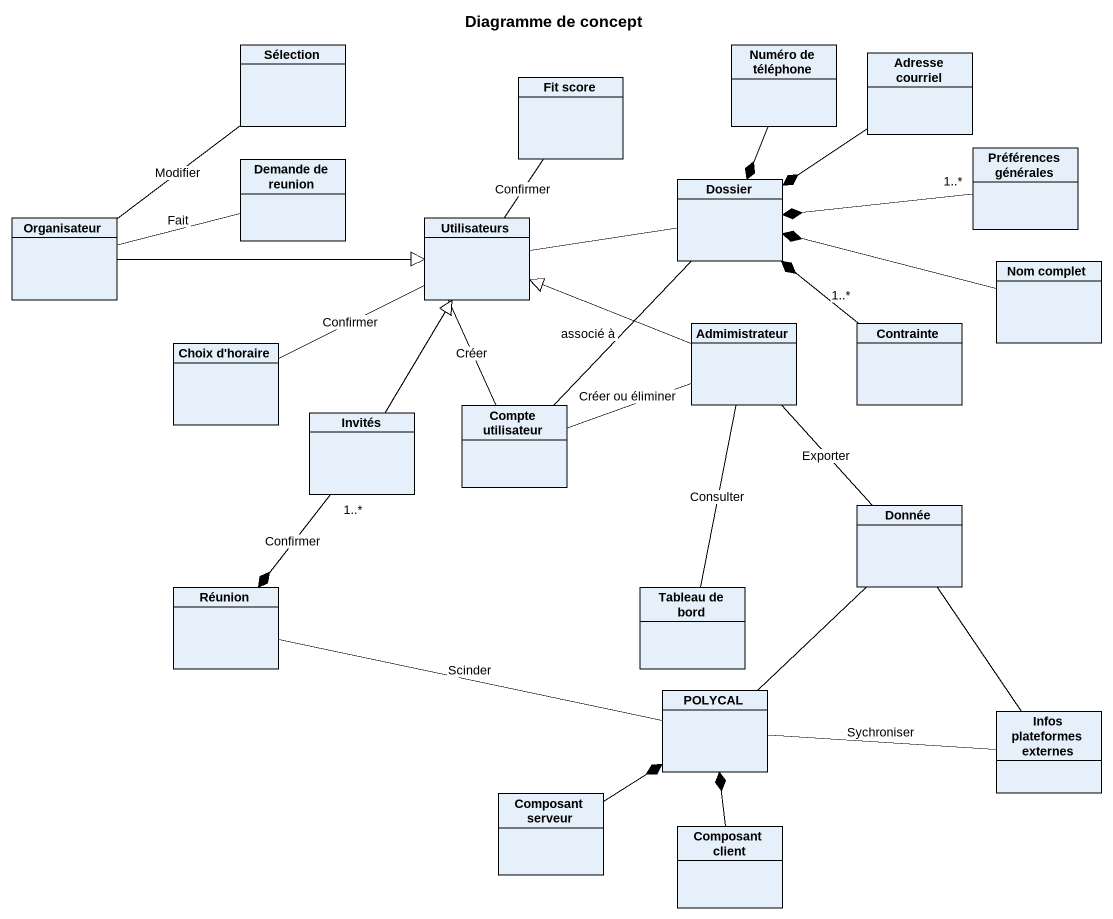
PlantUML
@startuml
title Diagramme de concept
hide circle
hide empty members
class Sélection
class "Numéro de téléphone" as Numéro_de_téléphone
class "Adresse courriel" as Adresse_courriel
class "Fit score" as Fit_score
class "Demande de reunion" as Demande_de_reunion
class "Préférences générales" as Préférences_générales
class Organisateur
class Utilisateurs
class Dossier
class "Nom complet" as Nom_complet
class Admimistrateur
class Contrainte
class "Choix d'horaire" as Choix_d_horaire
class Invités
class "Compte utilisateur" as Compte_utilisateur
class Donnée
class Réunion
class "Tableau de bord" as Tableau_de_bord
class POLYCAL
class "Infos plateformes externes" as Infos_plateformes_externes
class "Composant serveur" as Composant_serveur
class "Composant client" as Composant_client
Sélection -- Organisateur : Modifier
Numéro_de_téléphone --* Dossier
Adresse_courriel --* Dossier
Fit_score -- Utilisateurs : Confirmer
Demande_de_reunion -left- Organisateur : Fait
Préférences_générales "1..*" -left-* Dossier
Organisateur -right-|> Utilisateurs
Dossier -left- Utilisateurs
Nom_complet -left-* Dossier
Admimistrateur -left-|> Utilisateurs
Contrainte "1..*" -up-* Dossier
Choix_d_horaire -right- Utilisateurs : Confirmer
Invités -up-|> Utilisateurs
Invités "1..*" --* Réunion : Confirmer
Compte_utilisateur -up- Utilisateurs : Créer
Compte_utilisateur -up- Dossier : associé à
Compte_utilisateur -right- Admimistrateur : Créer ou éliminer
Donnée -up- Admimistrateur : Exporter
Donnée -- POLYCAL
Donnée -- Infos_plateformes_externes
Réunion -right- POLYCAL : Scinder
Tableau_de_bord -up- Admimistrateur : Consulter
POLYCAL -right- Infos_plateformes_externes : Sychroniser
Composant_serveur -up-* POLYCAL
Composant_client -up-* POLYCAL
@enduml
